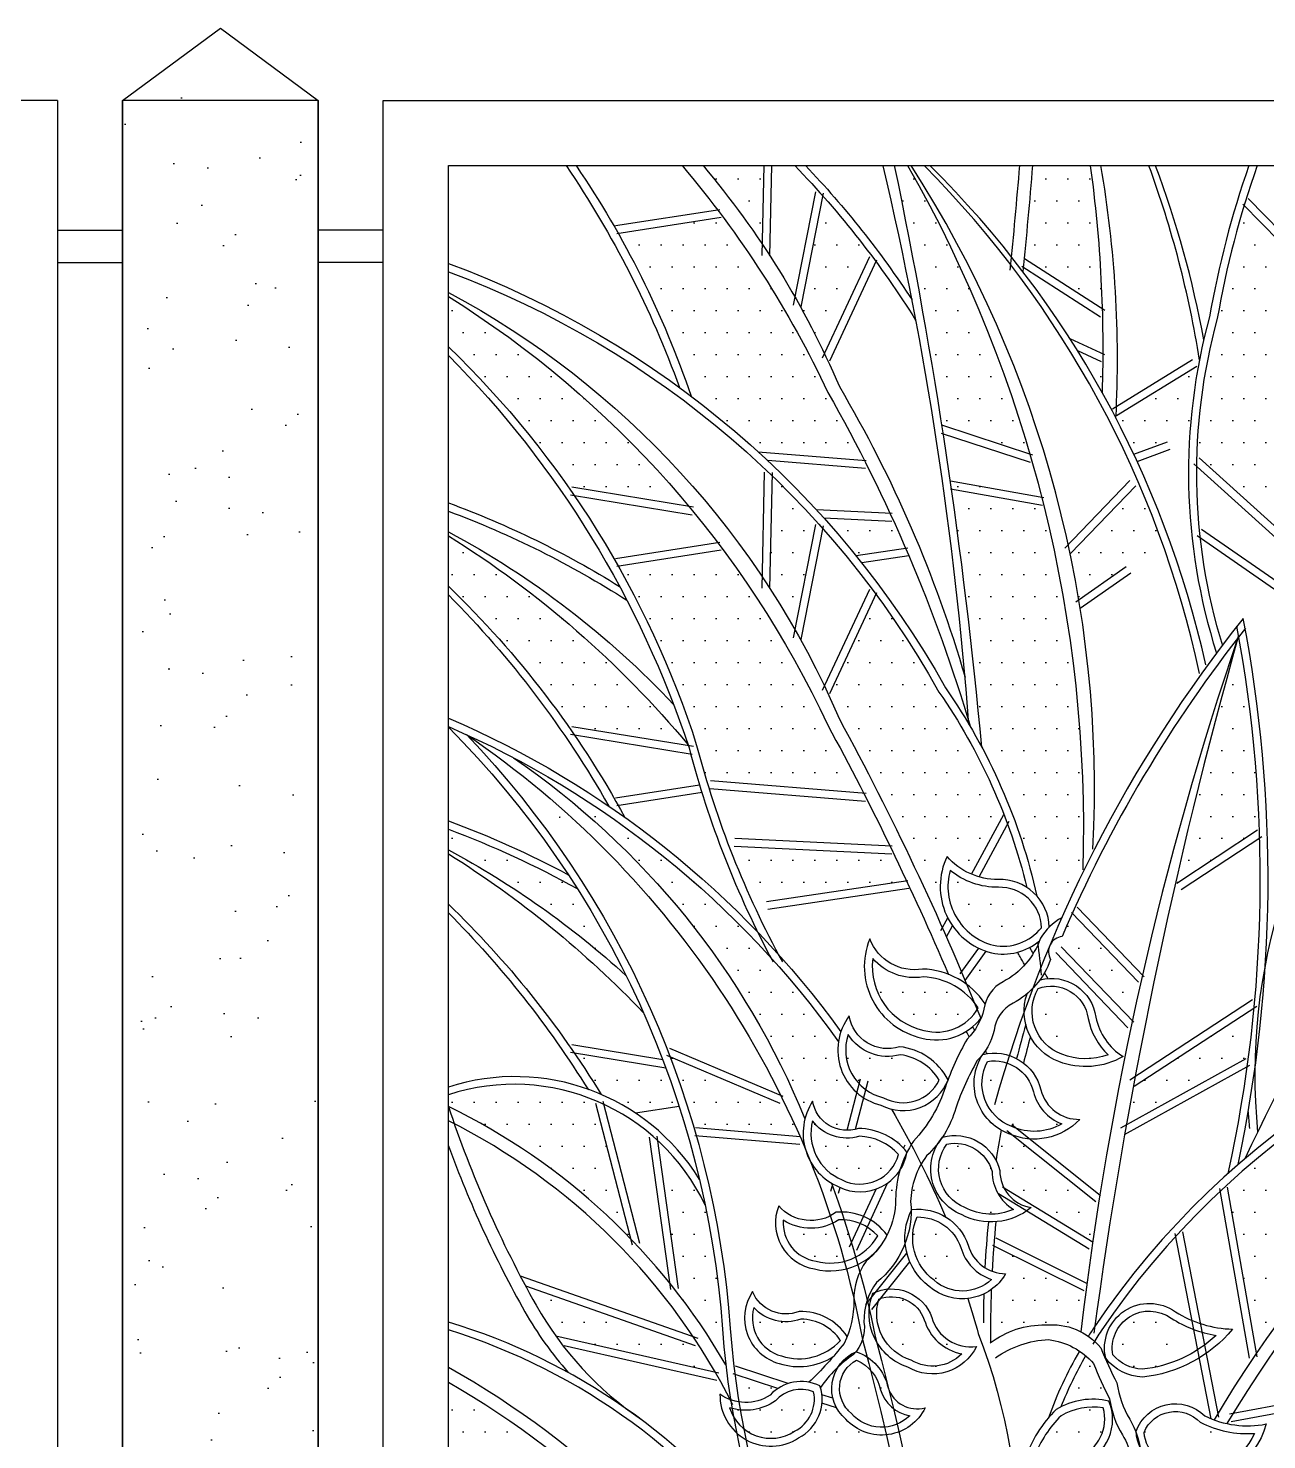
# Model space of a CAD drawing. Extents: x -6708 to 51378, y -17661 to 34250.
# Drawn here: x 31771 to 32721, y -16546 to -15462 of the extents above; entities that cross this region are included whole.
import ezdxf

# ---------------------------------------------------------------- set-up
doc = ezdxf.new("R2010")
doc.units = 0
doc.header["$LTSCALE"] = 5
doc.header["$MEASUREMENT"] = 0
doc.layers.get('0').update_dxf_attribs({"linetype": 'CONTINUOUS'})
for name, color, linetype in [('0-BCA', 33, 'CONTINUOUS'), ('0-HATCH', 8, 'CONTINUOUS'), ('1', 1, 'CONTINUOUS'), ('LEAF', 2, 'CONTINUOUS'), ('MET', 2, 'CONTINUOUS')]:
    doc.layers.add(name, color=color, linetype=linetype)
pattern_1 = [(0, (0, -13080.158), (8.4375, 16.875), [0, -16.875])]

msp = doc.modelspace()

# ---------------------------------------------------------------- hatches: boundary and pattern name
at = {"layer": '0-HATCH'}
h = msp.add_hatch(dxfattribs=at)
h.set_pattern_fill('AR-SAND', color=2, scale=50, style=0)
h.set_pattern_definition([(142.5, (59217.37, -13080.16), (3.14967, 96.34119), [0, -76, 0, -85, 0, -81.25]), (172.5, (59217.37, -13080.16), (-88.48884, 141.1073), [0, -41, 0, -68.5, 0, -26.25]), (212.5, (59278.87, -13080.16), (-155.7071, 0.28295), [0, -25, 0, -90, 0, -117.5]), (222.5, (59278.87, -13080.16), (-150.3063, 43.8838), [0, -12.5, 0, -59, 0, -67.5])])
h.paths.add_polyline_path([(31941.4, -17661.2), (31843.4, -17617.6), (31843.4, -15517.6), (31918.4, -15462.1), (31993.4, -15517.6), (31993.4, -17617.6), (31843.4, -17617.6)])
at = {"layer": 'LEAF'}
h = msp.add_hatch(dxfattribs=at)
h.set_pattern_fill('DOTS', color=2, scale=270, style=0)
h.set_pattern_definition(pattern_1)
edge = h.paths.add_edge_path()
edge.add_arc((32407.2, -16355.4), 42.9, 42.4347, 87.7573)
edge.add_arc((32399.2, -16281.4), 32.6, 216.1166, 287.2577, ccw=False)
edge.add_arc((32410.4, -16310.3), 38.8, 165.605, 247.4768)
edge.add_arc((32409.2, -16318.7), 30.6, 243.5251, 345.2523)
edge = h.paths.add_edge_path()
edge.add_arc((32434.7, -16291.2), 41.5, 31.3781, 82.4478)
edge.add_arc((32430.5, -16215.4), 35.9, 212.1859, 285.5371, ccw=False)
edge.add_arc((32435.8, -16246.4), 37.5, 161.5606, 257.0397)
edge.add_arc((32442.3, -16255.8), 31.1, 241.2384, 333.6474)
edge = h.paths.add_edge_path()
edge.add_arc((32455.4, -16244), 53.8, 33.8978, 87.578)
edge.add_arc((32451.1, -16148.1), 42.7, 221.2854, 278.9359, ccw=False)
edge.add_arc((32468.8, -16182.3), 50.2, 173.0921, 257.7815)
edge.add_arc((32467.9, -16195.7), 36.9, 254.6177, 330.3629)
edge = h.paths.add_edge_path()
edge.add_arc((32516.6, -16153.3), 31.8, 1.3562, 92.1256)
edge.add_arc((32514.9, -16063.8), 57.6, 230.757, 270.5639, ccw=False)
edge.add_arc((32523.5, -16120.9), 46.7, 164.5842, 255.2337)
edge.add_arc((32518.9, -16128.9), 37.9, 258.8615, 321.3503)
edge = h.paths.add_edge_path()
edge.add_arc((32556, -16225.9), 28.6, 7.5818, 110.6768, ccw=False)
edge.add_arc((32636.3, -16211.7), 53, 191.3468, 226.4304)
edge.add_arc((32582.4, -16201.6), 51.5, 248.9836, 289.6136, ccw=False)
edge.add_arc((32576.5, -16216.7), 35.3, 150.1777, 249.189, ccw=False)
edge = h.paths.add_edge_path()
edge.add_arc((32512.1, -16285.7), 31, 13.6108, 99.1965, ccw=False)
edge.add_arc((32577.2, -16269.6), 36, 194.1039, 248.4346)
edge.add_arc((32542.9, -16266.8), 41.9, 245.7438, 300.1079, ccw=False)
edge.add_arc((32538.1, -16272.1), 35.3, 151.2176, 249.4447, ccw=False)
edge = h.paths.add_edge_path()
edge.add_arc((32481.9, -16347.7), 29.8, 15.8061, 101.5558, ccw=False)
edge.add_arc((32544.8, -16339.4), 34.2, 180.282, 238.6534)
edge.add_arc((32509.8, -16330), 42.4, 241.5645, 294.0302, ccw=False)
edge.add_arc((32501.3, -16337.7), 31.8, 142.9301, 248.3543, ccw=False)
edge = h.paths.add_edge_path()
edge.add_arc((32453.8, -16409.2), 34.7, 18.9456, 91.3188, ccw=False)
edge.add_arc((32521.2, -16388.2), 35.9, 195.6588, 252.0736)
edge.add_arc((32487.7, -16398.9), 32.4, 228.2761, 313.6683, ccw=False)
edge.add_arc((32490.2, -16390.6), 40.5, 156.6453, 233.54, ccw=False)
h = msp.add_hatch(dxfattribs=at)
h.set_pattern_fill('DOTS', color=2, scale=270, style=0)
h.set_pattern_definition(pattern_1)
edge = h.paths.add_edge_path()
edge.add_arc((32364.1, -16533.2), 26.4, 68.8835, 138.5713)
edge.add_arc((32321.5, -16483), 39.9, 252.055, 304.8191, ccw=False)
edge.add_arc((32340.8, -16511.4), 33.1, 196.8514, 303.465)
edge.add_arc((32346.8, -16514.4), 27.4, 296.5563, 372.3117)
edge = h.paths.add_edge_path()
edge.add_arc((32394.1, -16513.3), 31.5, 11.2351, 66.5484, ccw=False)
edge.add_arc((32453.1, -16498.3), 29.5, 197.5881, 258.9562)
edge.add_arc((32425.9, -16504.8), 31.1, 221.4504, 313.865, ccw=False)
edge.add_arc((32418.3, -16506.3), 24.8, 118.2448, 230.5735, ccw=False)
edge = h.paths.add_edge_path()
edge.add_arc((32433.4, -16462.4), 26.8, 19.782, 110.9838, ccw=False)
edge.add_arc((32494.2, -16443.1), 37, 196.1986, 259.531)
edge.add_arc((32465, -16457.8), 31.2, 238.147, 316.0107, ccw=False)
edge.add_arc((32459.3, -16448.7), 37.2, 162.3712, 253.1445, ccw=False)
edge = h.paths.add_edge_path()
edge.add_arc((32395.1, -16413.9), 37.3, 41.7668, 93.2044)
edge.add_arc((32371.6, -16344.7), 38.5, 236.7425, 303.7634, ccw=False)
edge.add_arc((32379.9, -16379.2), 29.6, 175.6353, 261.4581)
edge.add_arc((32386.6, -16367.9), 42, 254.6677, 329.647)
edge = h.paths.add_edge_path()
edge.add_arc((32363.8, -16489.5), 36.5, 33.2517, 90.0682)
edge.add_arc((32352.4, -16421.2), 33.7, 222.7691, 289.6208, ccw=False)
edge.add_arc((32356.9, -16452), 30.3, 164.9851, 254.9151)
edge.add_arc((32362.4, -16440.1), 43.2, 252.0503, 317.5348)
h = msp.add_hatch(dxfattribs=at)
h.set_pattern_fill('DOTS', color=2, scale=270, style=0)
h.set_pattern_definition(pattern_1)
edge = h.paths.add_edge_path()
edge.add_arc((32657.6, -16969.9), 24.5, 71.5768, 160.3033)
edge.add_arc((32607.9, -16939.9), 34.4, 275.7529, 320.8708, ccw=False)
edge.add_arc((32631.8, -16961.3), 24.2, 212.2523, 298.1657)
edge.add_arc((32623.5, -16945.6), 41.9, 298.0731, 358.5435)
edge = h.paths.add_edge_path()
edge.add_arc((32690.4, -16920.7), 19.8, 26.1456, 133.9812, ccw=False)
edge.add_arc((32728.4, -16891.3), 29, 225.6729, 278.075)
edge.add_arc((32709, -16910.4), 25.4, 261.6893, 337.9388, ccw=False)
edge.add_arc((32708.8, -16903.4), 32.3, 185.3549, 263.8417, ccw=False)
edge = h.paths.add_edge_path()
edge.add_arc((32686.4, -16845.2), 18.5, 34.7628, 132.7768, ccw=False)
edge.add_arc((32724.3, -16816.7), 29, 218.2828, 292.3511)
edge.add_arc((32712.6, -16841.8), 22.8, 245.8707, 355.6218, ccw=False)
edge.add_arc((32711.9, -16825), 38.6, 189.9909, 257.211, ccw=False)
edge = h.paths.add_edge_path()
edge.add_arc((32656.3, -16897.1), 23.6, 77.867, 156.4098)
edge.add_arc((32599.8, -16877.5), 36.3, 289.1803, 343.7899, ccw=False)
edge.add_arc((32629.6, -16899.6), 21.6, 214.3541, 330.787)
edge.add_arc((32609.8, -16876), 51.5, 318.5729, 362.2749)
edge = h.paths.add_edge_path()
edge.add_arc((32648.2, -16837.2), 36.5, 84.292, 151.3415)
edge.add_arc((32560.2, -16797.5), 60.2, 302.3873, 338.3712, ccw=False)
edge.add_arc((32610.2, -16835.2), 22.1, 216.6058, 298.1262)
edge.add_arc((32606.7, -16810.6), 46.2, 287.5358, 372.1232)
edge = h.paths.add_edge_path()
edge.add_arc((32683.4, -16768.9), 18.2, 31.6944, 158.7938, ccw=False)
edge.add_arc((32729.3, -16741.8), 35.1, 209.9539, 288.287)
edge.add_arc((32708.3, -16764.7), 33.6, 243.2441, 342.116, ccw=False)
edge.add_arc((32706.4, -16756.5), 40.4, 188.1268, 250.9374, ccw=False)
edge = h.paths.add_edge_path()
edge.add_arc((32639.4, -16751.5), 24.5, 80.198, 160.4093)
edge.add_arc((32568.8, -16729.2), 49.6, 284.6699, 343.5005, ccw=False)
edge.add_arc((32603.4, -16762.9), 26.3, 212.9125, 304.51)
edge.add_arc((32600.4, -16742.4), 45.7, 292.9115, 379.2699)
edge = h.paths.add_edge_path()
edge.add_arc((32675.8, -16695.8), 26.1, 50.9417, 146.4228, ccw=False)
edge.add_arc((32723.8, -16617.8), 65.8, 241.3063, 276.7007)
edge.add_arc((32691.4, -16668.4), 42.8, 254.3449, 339.8674, ccw=False)
edge.add_arc((32688.4, -16675.9), 34.8, 189.0064, 255.7128, ccw=False)
edge = h.paths.add_edge_path()
edge.add_arc((32626.8, -16681.3), 25.9, 81.1666, 174.8095)
edge.add_arc((32539.2, -16660.7), 64.5, 302.039, 343.5829, ccw=False)
edge.add_arc((32588.7, -16679.9), 38.7, 246.6656, 293.4272)
edge.add_arc((32584.5, -16670.7), 48.7, 293.6978, 378.0338)
edge = h.paths.add_edge_path()
edge.add_arc((32666.4, -16629.9), 25.2, 63.4248, 148.4833, ccw=False)
edge.add_arc((32701, -16565.8), 47.6, 240.683, 296.8199)
edge.add_arc((32678.1, -16596.1), 46, 262.8804, 344.6489, ccw=False)
edge.add_arc((32670.8, -16615.7), 26, 182.014, 273.4981, ccw=False)
edge = h.paths.add_edge_path()
edge.add_arc((32605.8, -16608.2), 26.3, 71.4014, 171.2686)
edge.add_arc((32540.2, -16603.6), 39.6, 299.7351, 359.1111, ccw=False)
edge.add_arc((32579, -16595.3), 46.8, 245.8155, 275.6657)
edge.add_arc((32567.9, -16596.5), 48.1, 289.1317, 375.8481)
edge = h.paths.add_edge_path()
edge.add_arc((32588, -16568.7), 48.3, 80.7215, 120.5242)
edge.add_arc((32625.9, -16590), 88.6, 134.7962, 158.931)
edge.add_arc((32560.4, -16524.5), 37.8, 242.9832, 296.3684)
edge.add_arc((32566.7, -16529.8), 30.3, 290.0811, 376.8318)
edge = h.paths.add_edge_path()
edge.add_arc((32651.3, -16549.9), 26.1, 43.1749, 157.2066, ccw=False)
edge.add_arc((32706.6, -16460.8), 79.9, 243.0519, 273.8288)
edge.add_arc((32663, -16517.8), 54, 261.6878, 335.0862, ccw=False)
edge.add_arc((32664.1, -16535.2), 37.1, 187.1713, 256.0957, ccw=False)
edge = h.paths.add_edge_path()
edge.add_arc((32631.2, -16475.1), 28.4, 53.8953, 190.5436, ccw=False)
edge.add_arc((32697.7, -16374), 92.7, 237.5778, 260.5634)
edge.add_arc((32615.6, -16394.4), 97.5, 276.0003, 313.2797, ccw=False)
edge.add_arc((32627.4, -16459.9), 31.6, 220.3688, 267.0518, ccw=False)
at = {"layer": 'MET'}
h = msp.add_hatch(dxfattribs=at)
h.set_pattern_fill('DOTS', color=1, scale=270, style=0)
h.set_pattern_definition(pattern_1)
h.paths.add_polyline_path([(32334.3, -15628), (32335.6, -15567.6), (32288.8, -15567.6, -0.028256)])
h.paths.add_polyline_path([(32417.4, -15635.9, 0.020153), (32380.8, -15591), (32363.9, -15676.6, -0.014801), (32382, -15711.8)])
h = msp.add_hatch(dxfattribs=at)
h.set_pattern_fill('DOTS', color=1, scale=270, style=0)
h.set_pattern_definition(pattern_1)
h.paths.add_polyline_path([(32549, -15822.3), (32478.6, -15809.7, -0.013052), (32502.7, -16013.9, -0.067332), (32545, -16128.2, -0.174695), (32554.5, -16152.1, -0.066106), (32564.1, -16144.8, -0.009125), (32580.4, -16109.8, 0.070612)])
h.paths.add_polyline_path([(32446.1, -15567.6), (32435.8, -15567.6, -0.012859), (32472.1, -15766.9), (32539.9, -15789.1, 0.058646)])
h = msp.add_hatch(dxfattribs=at)
h.set_pattern_fill('DOTS', color=1, scale=270, style=0)
h.set_pattern_definition(pattern_1)
h.paths.add_polyline_path([(32586.3, -15567.6), (32541.9, -15567.6, -0.00456), (32535.4, -15639.2), (32595.4, -15677.7, 0.02686)])
h.paths.add_polyline_path([(32595.3, -15742, 0.005662), (32595.8, -15718.7), (32576.3, -15709.8, -0.012032)])
h = msp.add_hatch(dxfattribs=at)
h.set_pattern_fill('DOTS', color=1, scale=270, style=0)
h.set_pattern_definition(pattern_1)
h.paths.add_polyline_path([(32667.6, -15790.2), (32741.1, -15856.6, -0.020135), (32762.4, -15679.2, -0.007434), (32763.9, -15659.4), (32704, -15598.2, 0.031016), (32683.4, -15685, 0.059522)])
h = msp.add_hatch(dxfattribs=at)
h.set_pattern_fill('DOTS', color=1, scale=270, style=0)
h.set_pattern_definition(pattern_1)
h.paths.add_polyline_path([(32331.2, -15787.4), (32412.7, -15794.1, 0.0123), (32384.5, -15741.6, 0.050651), (32304.3, -15607.3), (32223.8, -15619.7, -0.046527), (32279.6, -15744.5, -0.023137)])
h.paths.add_polyline_path([(32381.5, -15838.1, -0.013133), (32406.2, -15867.1), (32444.3, -15861.4, 0.004671), (32435.1, -15840.7)])
h = msp.add_hatch(dxfattribs=at)
h.set_pattern_fill('DOTS', color=1, scale=270, style=0)
h.set_pattern_definition(pattern_1)
h.paths.add_polyline_path([(32093.4, -15668), (32093.4, -15706.7, -0.04806), (32185.2, -15814), (32278.1, -15829.3, 0.079678)])
h.paths.add_polyline_path([(32283.9, -16012.6, 0.009498), (32291.4, -16039.5), (32412.1, -16049.3, 0.006702), (32384.5, -15997, 0.050651), (32304.3, -15862.6), (32223.8, -15875, -0.051095)])
h.paths.add_polyline_path([(32308.6, -16089.9, 0.016347), (32327.3, -16134.2), (32445, -16116.6, 0.002576), (32435.3, -16096)])
h = msp.add_hatch(dxfattribs=at)
h.set_pattern_fill('DOTS', color=1, scale=270, style=0)
h.set_pattern_definition(pattern_1)
h.paths.add_polyline_path([(32605.8, -15759.6, -0.000494), (32605.7, -15761.3, -0.009971), (32619.4, -15789.1), (32662.4, -15773.2, -0.029213), (32669.1, -15720.6)])
h = msp.add_hatch(dxfattribs=at)
h.set_pattern_fill('DOTS', color=1, scale=270, style=0)
h.set_pattern_definition(pattern_1)
h.paths.add_polyline_path([(32340.1, -15892.2, -0.013837), (32359.4, -15923.9), (32375.8, -15840.7, 0.016904), (32342, -15805.8)])
h.paths.add_polyline_path([(32472.5, -16152.7), (32476.6, -16145, -0.236339), (32476.1, -16097.9, 0.113645), (32494.8, -16111.4), (32519.7, -16065.5, 0.059522), (32469.8, -15971.6, 0.031016), (32421.5, -15896.7), (32385.3, -15974.3, -0.007434), (32393.4, -15992.4, -0.020135)])
h.paths.add_polyline_path([(32489.9, -16193, -0.000382), (32491.2, -16196.1, -0.085613), (32505.2, -16210.9, -0.211809), (32519, -16194, 0.089028), (32535.7, -16180.9, 0.001039), (32532.1, -16174.9, 0.001437), (32530.2, -16171.3, -0.115598), (32510.2, -16171.9, -0.020679), (32506, -16170.6)])
h = msp.add_hatch(dxfattribs=at)
h.set_pattern_fill('DOTS', color=1, scale=270, style=0)
h.set_pattern_definition(pattern_1)
h.paths.add_polyline_path([(32570.5, -15865.8, -0.010073), (32577.1, -15900.8), (32640.8, -15856.3, 0.015375), (32622.9, -15811.1)])
h = msp.add_hatch(dxfattribs=at)
h.set_pattern_fill('DOTS', color=1, scale=270, style=0)
h.set_pattern_definition(pattern_1)
h.paths.add_polyline_path([(32185.2, -15997.7), (32277.6, -16012.9, 0.000262), (32277.4, -16012.1, 0.079323), (32093.4, -15851.7), (32093.4, -15890.4, -0.04806)])
h = msp.add_hatch(dxfattribs=at)
h.set_pattern_fill('DOTS', color=1, scale=270, style=0)
h.set_pattern_definition(pattern_1)
h.paths.add_polyline_path([(32699.9, -15929.2, 0.000266), (32699.2, -15930.1, 0.012522), (32651.1, -16119.1), (32715.7, -16076.4, 0.035264)])
h = msp.add_hatch(dxfattribs=at)
h.set_pattern_fill('DOTS', color=1, scale=270, style=0)
h.set_pattern_definition(pattern_1)
h.paths.add_polyline_path([(32263.5, -16251.7, -0.019491), (32281.8, -16306.1), (32363.3, -16313, 0.008993), (32352.4, -16289.4)])
h.paths.add_polyline_path([(32143.3, -16022.1, -0.146878), (32367, -16299.2, -0.082965), (32372.9, -16285.7, 0.368074), (32399.3, -16308), (32406.9, -16279, -0.25418), (32392.7, -16240, 0.116693)])
h.paths.add_polyline_path([(32436.6, -16361.1, -0.069145), (32439.9, -16338.7, -0.093982), (32430.4, -16348.5), (32417.4, -16376.9, -0.09996), (32430, -16388.4, 0.115857)])
h.paths.add_polyline_path([(32450.9, -16345.8, 0.070049), (32448.1, -16362.7, -0.022195), (32448.5, -16368.9, -0.0826), (32461.8, -16369.3, 0.009056)])
h = msp.add_hatch(dxfattribs=at)
h.set_pattern_fill('DOTS', color=1, scale=270, style=0)
h.set_pattern_definition(pattern_1)
h.paths.add_polyline_path([(32229.8, -16189.4, 0.026278), (32192.2, -16122.5, 0.037889), (32093.4, -16076.9), (32093.4, -16092.8, -0.062663)])
h.paths.add_polyline_path([(32190, -16248.7, -0.012858), (32210.6, -16280.5, -0.045024), (32236.9, -16294.8), (32270.5, -16289.6, 0.010614), (32260.3, -16260.3)])
h = msp.add_hatch(dxfattribs=at)
h.set_pattern_fill('DOTS', color=1, scale=270, style=0)
h.set_pattern_definition(pattern_1)
h.paths.add_polyline_path([(32618.2, -16224, -0.00277), (32624.4, -16195.7), (32572.2, -16141.5, 0.004609), (32564.4, -16159.2, 0.139817), (32558.4, -16161.7)])
h = msp.add_hatch(dxfattribs=at)
h.set_pattern_fill('DOTS', color=1, scale=270, style=0)
h.set_pattern_definition(pattern_1)
h.paths.add_polyline_path([(32804.2, -16547.7, 0.015604), (32844.7, -16503.5), (32691.4, -16532, 0.000296), (32690.8, -16533.1, 0.102783), (32720.9, -16533.4, -0.111165), (32708.6, -16556.7)])
h.paths.add_polyline_path([(32811.4, -16371.3, 0.010349), (32784, -16402.4), (32924.5, -16396.3, 0.010066), (32944.8, -16363.3)])
h.paths.add_polyline_path([(32974.3, -16309, 0.031871), (33022.2, -16196.5, 0.053262), (32854.2, -16327.3)])
h = msp.add_hatch(dxfattribs=at)
h.set_pattern_fill('DOTS', color=1, scale=270, style=0)
h.set_pattern_definition(pattern_1)
h.paths.add_polyline_path([(32707.4, -16251.7, 0.009034), (32711.7, -16214), (32618.9, -16274.6, 0.001898), (32613.6, -16303.7)])
h = msp.add_hatch(dxfattribs=at)
h.set_pattern_fill('DOTS', color=1, scale=270, style=0)
h.set_pattern_definition(pattern_1)
h.paths.add_polyline_path([(32874.3, -16295, -0.005638), (32891.4, -16280), (32895.7, -16224.3, 0.008916), (32874.8, -16232.6)])
h.paths.add_polyline_path([(32713.6, -16478.8, -0.025381), (32775.2, -16397.3), (32760, -16294.9, 0.035018), (32691, -16349.8)])
h = msp.add_hatch(dxfattribs=at)
h.set_pattern_fill('DOTS', color=1, scale=270, style=0)
h.set_pattern_definition(pattern_1)
h.paths.add_polyline_path([(32298.1, -16493.7, 0.011269), (32286.7, -16474.8), (32152.8, -16427.7, 0.004849), (32160.8, -16442.3, 0.026856), (32175.9, -16466)])
h.paths.add_polyline_path([(32270.6, -16434.6, -0.03218), (32306.3, -16487.9, -0.010433), (32303.7, -16460.6, 0.03293), (32290.4, -16365.4, 0.095283), (32254.1, -16316)])
h.paths.add_polyline_path([(32232.9, -16390.9), (32205.6, -16285, 0.178368), (32093.4, -16280.7), (32093.4, -16289.6, -0.087067)])
h = msp.add_hatch(dxfattribs=at)
h.set_pattern_fill('DOTS', color=1, scale=270, style=0)
h.set_pattern_definition(pattern_1)
h.paths.add_polyline_path([(32551.6, -16457.4, -0.143846), (32578.7, -16462.5, -0.002967), (32582.5, -16431.7), (32511.9, -16396.7, 0.00581), (32510.6, -16416.2, 0.08905), (32521, -16418.1, -0.107789), (32510, -16430.2, 0.012105), (32509.5, -16471, -0.167276)])
h.paths.add_polyline_path([(32526.1, -16311.7, -0.01521), (32523.4, -16310.6, -0.039796), (32517.5, -16307.8, 0.007004), (32513.6, -16331, -0.058752), (32516.6, -16338.8, 0.123248), (32519.7, -16352.2), (32587.8, -16393.7, -0.002798), (32592.2, -16364.7)])
h = msp.add_hatch(dxfattribs=at)
h.set_pattern_fill('DOTS', color=1, scale=270, style=0)
h.set_pattern_definition(pattern_1)
h.paths.add_polyline_path([(32619.7, -16650.2, -0.001097), (32621.8, -16645.9, -0.005939), (32631.5, -16624.1, 0.044288), (32624.2, -16608.8, -0.003625), (32622, -16596.3, -0.324126), (32584.9, -16647.8, -0.198244), (32546.2, -16636.7, 0.361189), (32573.8, -16603.8, -0.501947), (32619.2, -16578.9, -0.000323), (32619, -16577.7, 0.156949), (32610.7, -16542.1, -0.101274), (32600.8, -16514.1, -0.03088), (32588.5, -16487, 0.039107), (32582.4, -16481, 0.036089), (32563.4, -16520.3, -0.176208), (32600.3, -16515.8, -0.424854), (32579.5, -16563.8, -0.17978), (32549.2, -16566.8, 0.041284), (32542.5, -16616.2, 0.127883), (32568.8, -16711.2, 0.188197), (32595.1, -16677.8, -0.318704)])
h = msp.add_hatch(dxfattribs=at)
h.set_pattern_fill('DOTS', color=1, scale=270, style=0)
h.set_pattern_definition(pattern_1)
h.paths.add_polyline_path([(32473, -16845.1), (32478.2, -16850.7, 0.028069), (32443.1, -16605.3), (32334.3, -16595.6, 0.111187)])
h.paths.add_polyline_path([(32398.4, -16529.7, -0.092086), (32391.3, -16521), (32380, -16517.3, -0.259894), (32362.1, -16544.1, -0.038094), (32356.9, -16547), (32435.8, -16570.2, 0.003299), (32429.4, -16541.7, -0.236624)])
h.paths.add_polyline_path([(32340.3, -16511.2, -0.060634), (32346.3, -16506.1), (32313.2, -16495.3, 0.008253), (32316.3, -16516.5, 0.187076)])
h = msp.add_hatch(dxfattribs=at)
h.set_pattern_fill('DOTS', color=1, scale=270, style=0)
h.set_pattern_definition(pattern_1)
h.paths.add_polyline_path([(32295.3, -16678.4, 0.099038), (32093.4, -16501.5), (32093.4, -16618.9, -0.023587), (32154, -16685.1)])
h.paths.add_polyline_path([(32334.5, -16774.5, -0.201809), (32281.1, -16802.3, -0.279095), (32242.1, -16784, 0.164509), (32275, -16758.6, -0.315427), (32342.9, -16749.6, -0.00052), (32343, -16749.4, 0.017344), (32317.6, -16709.3), (32199.1, -16743.7, -0.021153), (32242.9, -16811.3, 0.054369), (32269.1, -16846.4, 0.001844), (32269.4, -16845.2, -0.461655), (32331.6, -16824.9, -0.007468), (32331.8, -16810.2, -0.058651), (32333.1, -16781.3, -0.012704)])

# ---------------------------------------------------------------- linework, layer by layer
at = {"color": 3}
for p, q in [((31793.4, -15617, 0), (31843.4, -15617, 0)), ((32043.4, -15617, 0), (31993.4, -15617, 0)), ((31793.4, -15642, 0), (31843.4, -15642, 0)), ((32043.4, -15642, 0), (31993.4, -15642, 0))]:
    msp.add_line(p, q, dxfattribs=at)
at = {"layer": '0-BCA', "color": 3}
for p, q in [((31793.4, -15517.6), (31433.7, -15517.6)), ((31793.4, -15517.6, 0), (31793.4, -17517.6, 0)), ((32043.4, -17117.6, 0), (32043.4, -15517.6, 0)), ((32043.4, -15517.6, 0), (33176.5, -15517.6, 0)), ((31793.4, -15567.6, 0), (31793.4, -17467.6, 0)), ((32093.4, -17067.6), (32093.4, -15567.6, 0)), ((32093.4, -15567.6, 0), (33126.5, -15567.6, 0))]:
    msp.add_line(p, q, dxfattribs=at)
at = {"layer": '0-BCA'}
for p, q in [((31843.4, -15517.6, 0), (31843.4, -17617.6, 0)), ((31993.4, -15517.6, 0), (31843.4, -15517.6, 0)), ((31993.4, -17617.6, 0), (31993.4, -15517.6, 0))]:
    msp.add_line(p, q, dxfattribs=at)
at = {"layer": '0-BCA', "elevation": 0}
msp.add_lwpolyline([(31843.4, -17617.6), (31843.4, -15517.6), (31918.4, -15462.1), (31993.4, -15517.6), (31993.4, -17617.6)], dxfattribs=at)
at = {"layer": '1'}
for p, q in [((32334.1, -15636.6), (32335.6, -15567.6)), ((32340.1, -15636.7), (32341.6, -15567.6)), ((32358.1, -15674.7), (32375.3, -15587.6)), ((32364, -15675.9), (32381.2, -15588.7)), ((32762.8, -15658.2), (32702.9, -15597.1)), ((32767.1, -15654), (32707.1, -15592.9)), ((32301.8, -15601.6), (32221.7, -15613.9)), ((32302.7, -15607.5), (32222.6, -15619.9)), ((32380.5, -15715), (32416.7, -15637.3)), ((32386, -15717.5), (32422.2, -15639.9)), ((32597.1, -15678.8, 0), (32535.4, -15639.2, 0)), ((32593.9, -15683.8, 0), (32533.5, -15645.1, 0)), ((32597.1, -15712.7, 0), (32570.4, -15700.5, 0)), ((32594.5, -15718.1, 0), (32576.3, -15709.8, 0)), ((32603.1, -15754.2, 0), (32664.4, -15716.4, 0)), ((32606.2, -15759.3, 0), (32667.6, -15721.5, 0)), ((32540, -15795.4, 0), (32471.8, -15773.1, 0)), ((32541.8, -15789.7, 0), (32472.1, -15766.9, 0)), ((32619.4, -15789.1, 0), (32645.1, -15779.6, 0)), ((32414, -15794.2), (32331.2, -15787.4)), ((32413.5, -15800.1), (32338.4, -15794)), ((32622, -15794.6, 0), (32647.2, -15785.2, 0)), ((32742.8, -15858.2), (32669.5, -15791.9)), ((32334.1, -15891.9), (32336, -15802.9)), ((32340.1, -15892.1), (32342, -15803)), ((32738.8, -15862.6), (32665.5, -15796.4)), ((32281.5, -15829.8), (32188.1, -15814.5)), ((32550.3, -15822.6, 0), (32478.6, -15809.7, 0)), ((32549.2, -15828.5, 0), (32478.6, -15815.8, 0)), ((32566.5, -15861.2, 0), (32616.4, -15809.2, 0)), ((32570.9, -15865.4, 0), (32620.8, -15813.3, 0)), ((32280.5, -15835.8), (32187.1, -15820.4)), ((32433.9, -15834.6), (32375.8, -15831.8)), ((32433.6, -15840.6), (32381.5, -15838.1)), ((32358.1, -15930), (32375.3, -15842.9)), ((32364, -15931.2), (32381.2, -15844.1)), ((32740, -15894.5), (32671.4, -15846.8)), ((32301.8, -15856.9), (32221.7, -15869.3)), ((32736.6, -15899.4), (32668, -15851.7)), ((32302.7, -15862.8), (32222.6, -15875.2)), ((32445.9, -15861.1), (32406.2, -15867.1)), ((32446.8, -15867.1), (32410.6, -15872.5)), ((32574.8, -15902.4, 0), (32613.6, -15875.3, 0)), ((32578.3, -15907.3, 0), (32617.1, -15880.2, 0)), ((32380.5, -15970.3), (32416.7, -15892.7)), ((32386, -15972.8), (32422.2, -15895.2)), ((32281.5, -16013.5), (32188.1, -15998.2)), ((32280.5, -16019.5), (32187.1, -16004.1)), ((32286.2, -16043), (32221.7, -16053)), ((32414, -16049.5), (32294.6, -16039.8)), ((32288, -16048.8), (32222.6, -16058.9)), ((32413.5, -16055.5), (32294.1, -16045.8)), ((32494.8, -16111.4), (32519.7, -16065.5)), ((32500.6, -16113.4), (32523.7, -16070.7)), ((32433.9, -16090), (32313.1, -16084.1)), ((32652.4, -16118.2, 0), (32714.2, -16077.5, 0)), ((32655.7, -16123.2, 0), (32717.5, -16082.5, 0)), ((32433.6, -16096), (32312.8, -16090.1)), ((32445.9, -16116.5), (32337.5, -16132.7)), ((32446.8, -16122.4), (32338.4, -16138.6)), ((32623, -16194.3, 0), (32571.5, -16140.7, 0)), ((32627.4, -16190.1, 0), (32575.8, -16136.6, 0)), ((32471.4, -16154.7), (32476.6, -16145)), ((32475.5, -16159.6), (32480.2, -16151)), ((32486.1, -16188), (32500.4, -16168.2)), ((32489.9, -16193), (32506, -16170.6)), ((32614.9, -16229.3, 0), (32559.4, -16171.5, 0)), ((32619.3, -16225.1, 0), (32563.7, -16167.3, 0)), ((32616.3, -16269.2, 0), (32710.4, -16207.6, 0)), ((32619.6, -16274.2, 0), (32713.7, -16212.7, 0)), ((32260.3, -16260.3), (32187.1, -16248.2)), ((32257.9, -16253.8), (32188.1, -16242.3)), ((32350.3, -16282, 0), (32263.2, -16245.1, 0)), ((32348, -16287.5, 0), (32260.9, -16250.6, 0)), ((32609.4, -16306.1, 0), (32705.5, -16252.8, 0)), ((32612.3, -16311.3, 0), (32708.4, -16258, 0)), ((32206.2, -16287.1, 0), (32234.3, -16396, 0)), ((32212, -16285.6, 0), (32240.1, -16394.5, 0)), ((32270.5, -16289.6), (32236.9, -16294.8)), ((32593.8, -16358.3, 0), (32525.8, -16303.8, 0)), ((32264, -16430.2, 0), (32247.7, -16313.3, 0)), ((32269.9, -16429.4, 0), (32253.6, -16312.5, 0)), ((32363.2, -16319, 0), (32282.5, -16312.2, 0)), ((32363.7, -16313.1, 0), (32283, -16306.2, 0)), ((32590.1, -16363, 0), (32522, -16308.4, 0)), ((32585.2, -16399.1, 0), (32515.5, -16356.7, 0)), ((32588.3, -16394, 0), (32518.7, -16351.6, 0)), ((32708.2, -16482.9, 0), (32685.4, -16352.7, 0)), ((32714.1, -16481.9, 0), (32691.3, -16351.7, 0)), ((32583.9, -16425.7, 0), (32513.7, -16390.9, 0)), ((32678.7, -16529.4, 0), (32651.1, -16387.2, 0)), ((32684.6, -16528.2, 0), (32657, -16386, 0)), ((32581.2, -16431.1, 0), (32511.1, -16396.3, 0)), ((32285, -16467.9, 0), (32148.6, -16419.9, 0)), ((32283, -16473.5, 0), (32152.8, -16427.7, 0)), ((32300.8, -16494.3, 0), (32175.9, -16466, 0)), ((32299.4, -16500.1, 0), (32182.2, -16473.5, 0)), ((32346.3, -16506.1, 0), (32311.9, -16494.8, 0)), ((32354.1, -16502.4, 0), (32313.8, -16489.1, 0)), ((32692.9, -16525.7, 0), (32847.2, -16496.9, 0)), ((32694, -16531.6, 0), (32848.3, -16502.8, 0)), ((32388.5, -16513.7, 0), (32380, -16510.9, 0)), ((32391.3, -16521, 0), (32380, -16517.3, 0))]:
    msp.add_line(p, q, dxfattribs=at)
at = {"layer": '1', "color": 1}
for p, q in [((32399.3, -16308, 0), (32409.7, -16268.6, 0)), ((32405.7, -16307.2, 0), (32415.5, -16270.1, 0)), ((32438.1, -16317.5, 0), (32438.5, -16316.7, 0)), ((32442.7, -16321.8, 0), (32443.9, -16319.2, 0)), ((32386.9, -16354.7, 0), (32388.4, -16349.2, 0)), ((32392.7, -16356.2, 0), (32393.9, -16351.9, 0)), ((32401.3, -16397.4, 0), (32421.7, -16353.1, 0)), ((32406.7, -16399.9, 0), (32430.4, -16348.5, 0)), ((32413.6, -16441.8, 0), (32445.2, -16402.2, 0)), ((32418.3, -16445.5, 0), (32447.5, -16408.9, 0))]:
    msp.add_line(p, q, dxfattribs=at)
at = {"layer": '1', "color": 1, "elevation": 0}
msp.add_lwpolyline([(32093.4, -15567.6), (33126.5, -15567.6), (33126.5, -17067.6), (32093.4, -17067.6)], close=True, dxfattribs=at)
at = {"layer": '1', "color": 1}
for points in [[(32183.7, -15567.6, -0.062235), (32270.8, -15738)], [(32191.4, -15567.6, -0.067407), (32279.6, -15744.5)], [(32272.7, -15567.6, -0.067075), (32384.5, -15741.6, -0.05785), (32494, -15998.5)], [(32288.8, -15567.6, -0.074781), (32393.4, -15737.1, -0.062226), (32489.9, -15960.3)], [(32359.2, -15567.6, -0.052671), (32452.2, -15686.6)], [(32367.5, -15567.6, -0.045454), (32449.2, -15670.7)], [(32707.7, -15567.6, 0.041406), (32677.5, -15683.6, 0.144965), (32682.8, -15941.7)], [(32714.1, -15567.6, 0.042239), (32683.4, -15685, 0.142691), (32687.3, -15935.8)], [(32093.4, -15642.7, -0.178456), (32474.9, -15968.4, -0.096899), (32545, -16128.2, -0.096899)], [(32093.4, -15649.1, -0.177765), (32469.8, -15971.6, -0.092459), (32537.3, -16121.6)], [(32093.4, -15664.9, -0.170667), (32393.4, -15992.4, -0.028624), (32501.9, -16222)], [(32093.4, -15668, -0.144811), (32384.5, -15997, -0.024063), (32477.1, -16188.3)], [(32093.4, -15706.7, -0.124211), (32283.9, -16012.6, 0.060983), (32349.7, -16178.8)], [(32093.4, -15713.3, -0.116043), (32278.1, -16014.5, 0.059542), (32342.5, -16178.8)], [(32093.4, -15826.4, -0.05056), (32224.8, -15890.6, -0.05056)], [(32093.4, -15832.8, -0.053412), (32230.4, -15901.2, -0.053412)], [(32093.4, -15848.6, -0.081994), (32266.4, -15981.5, -0.081994)], [(32093.4, -15851.7, -0.079323), (32277.4, -16012.1, -0.079323)], [(32093.4, -15890.4, -0.076189), (32228.8, -16067.8, -0.076189)], [(32093.4, -15897, -0.066253), (32216.4, -16059.1, -0.066253)], [(32093.4, -16070.5, -0.034826), (32185.4, -16111.9, -0.034826)], [(32093.4, -16076.9, -0.037889), (32192.2, -16122.5, -0.037889)], [(32093.4, -16092.8, -0.062663), (32229.8, -16189.4, -0.062663)], [(32093.4, -16095.8, -0.062646), (32243.2, -16217.9, -0.062646)], [(32093.4, -16134.5, -0.063803), (32210.6, -16280.5, -0.063803)], [(32093.4, -16141.1, -0.056319), (32200.8, -16277, -0.056319)], [(32545.4, -16163.8, -0.014072), (32548.3, -16188.9)]]:
    msp.add_lwpolyline(points, format="xyb", dxfattribs=at)
at = {"layer": '1', "color": 1, "elevation": 0}
for points in [[(33129.2, -15726.6, 0.137961), (32824.2, -15968.7, 0.208179), (32714.4, -16309.4)], [(33127.3, -15760.4, 0.125359), (32897.7, -15998.2, 0.043296), (32704.6, -16329.8)], [(32093.4, -15991.6, -0.135368), (32394.6, -16232.3, -0.135368)], [(32093.4, -15998.1, -0.136266), (32392.7, -16240, -0.136266)], [(32093.4, -15998.6, -0.179286), (32303.7, -16460.6, 0.165243), (32468.5, -16849.1)], [(32107.3, -16004.3, -0.174426), (32309.7, -16460.2, 0.165242), (32473, -16845.1)], [(32107.3, -16004.3, -0.1994), (32411.2, -16468.6, -0.068629), (32486.2, -17067.6)], [(32143.3, -16022.1, -0.146878), (32367, -16299.2)], [(32554.5, -16152.1, 0.414967), (32515.3, -16115.5, -0.218355), (32476.1, -16097.9, 0.473511), (32510.2, -16171.9, 0.226882), (32546.9, -16162.6, 0.226882)], [(32564.1, -16144.8, 0.125344), (32547.7, -16160.5, -0.1907), (32519, -16194, 0.252134), (32504.4, -16215, -0.139232), (32491.4, -16238, 0.045981), (32474.9, -16274.5, -0.111), (32450.2, -16316.4, 0.144561), (32436.6, -16361.1, -0.22353), (32414, -16408.3, 0.165363), (32404.5, -16438.8, -0.118044), (32397, -16471.5, -0.037668), (32370, -16501.4)], [(32564.4, -16159.2, 0.539757), (32555.5, -16176.9, -0.1907), (32526.7, -16210.4, 0.252134), (32512.2, -16231.4, -0.139232), (32499.2, -16254.5, 0.045981), (32482.7, -16291, -0.140758), (32460.3, -16327.6, 0.155026), (32448.1, -16362.7, -0.256829), (32421.8, -16424.8, 0.165363), (32412.3, -16455.3, -0.232015), (32404.3, -16480.1, 0.096099), (32378.9, -16505.4, 0.096099)], [(32505.2, -16210.9, 0.242831), (32457.3, -16184.2, -0.358992), (32416.7, -16161.1, 0.464995), (32456.7, -16237.2, 0.308457), (32502.4, -16221.3, 0.308457)], [(32535.7, -16180.9, 0.001039), (32532.1, -16174.9, 0.001437), (32530.2, -16171.3, 0.001437)], [(32542.4, -16172.6, 0.000437), (32540.9, -16170.1, 0.000975), (32539.6, -16167.6, 0.000975)], [(33032.8, -16183.9, 0.214516), (32589.3, -16458.7, 0.007589), (32584.2, -16466.5, 0.007589)], [(32547.5, -16192.4, -0.446759), (32590.2, -16221.1, 0.203971), (32611.1, -16251.4, -0.225979), (32561.8, -16255.3, -0.405502), (32537.5, -16203.2, -0.405502)], [(32553.4, -16191.4, 0.000738), (32550.9, -16187.1)], [(33024, -16191.2, 0.210495), (32594.3, -16462, 0.009874), (32587.8, -16472.1, 0.009874)], [(33009, -16193.2, 0.118379), (32680.9, -16530.2, 0.118379)], [(33022.2, -16196.5, 0.119547), (32690.8, -16533.1)], [(32093.4, -16289.6, 0.048703), (32160.8, -16442.3, 0.115508), (32241.5, -16530, 2.030008)], [(32433.4, -16291.7, -0.031934), (32474.9, -16374.4, -0.031934)], [(32707.1, -16293.9, 0.006961), (32708.1, -16306.5)], [(32093.4, -16320, 0.040385), (32152.1, -16447.2, 0.052907), (32185.4, -16493.8)], [(32387.3, -16348.6, -0.039082), (32420.9, -16466.3, -0.068594), (32496.2, -17067.7)], [(32399.4, -16466.2, 0.260156), (32362.6, -16447, -0.410248), (32326.8, -16431.8, 0.512348), (32347.3, -16487, 0.222218), (32388.7, -16481.7, 0.452913)], [(32394.4, -16469.5, 0.253116), (32363.8, -16453, -0.30026), (32327.7, -16444.1, 0.413856), (32349, -16481.2, 0.293768), (32394.2, -16469.3, 0.293768)], [(32491.9, -16437.1, -0.009761), (32500, -16464, -0.208179), (32485.6, -16821.7)], [(32509.1, -16471.2, -0.168907), (32551.6, -16457.4, -0.249457), (32594.1, -16474.9, 0.03088), (32606.4, -16501.9, 0.100136), (32616.2, -16529.6, -0.158377), (32624.6, -16565.6, 0.008948), (32629.8, -16596.7, -0.100671), (32642.4, -16632.6, -0.062282), (32644.6, -16661.9, 0.120989), (32652, -16693.9, -0.052555), (32655.3, -16718.3, 0.089477), (32661.9, -16762.1, 0.022272), (32663.1, -16790.4, -0.097925), (32667.3, -16823.6, -0.050393), (32671.7, -16855.6, -0.112896), (32673.8, -16885.6, 0.1518), (32672.8, -16922.3, -0.192061), (32674.3, -16975.1, -16.256874)], [(32513.1, -16482.6, -0.14309), (32554, -16468.6, -0.184664), (32588.5, -16487, 0.03088), (32600.8, -16514.1, 0.100136), (32610.6, -16541.8, -0.158377), (32619, -16577.7, 0.008948), (32624.2, -16608.8, -0.100671), (32636.8, -16644.8, -0.062282), (32639, -16674, 0.120989), (32646.4, -16706, -0.052555), (32649.7, -16730.5, 0.089477), (32656.3, -16774.2, 0.022272), (32657.5, -16802.5, -0.097925), (32661.7, -16835.7, -0.050393), (32666.1, -16867.7, -0.209993), (32665.8, -16893.5, 0.197948), (32667.2, -16934.4, -0.229576), (32668.6, -16976, -16.256874)], [(32577.6, -16477.4, 0.045842), (32553.9, -16528.6)], [(32582.4, -16481, 0.036089), (32563.4, -16520.3)], [(32343, -16749.4, 0.130713), (32093.4, -16501.5)], [(32378.5, -16504.2, 0.332028), (32340.3, -16511.2, -0.311183), (32301.8, -16510.6, 0.601436), (32362.1, -16544.1, 0.370087), (32378.5, -16504.2, 1.078008)], [(32373.6, -16508.6, 0.313802), (32344.3, -16515.7, -0.234383), (32309.2, -16520.9, 0.501929), (32359.1, -16538.9, 0.343134), (32373.6, -16508.6, 0.343134)]]:
    msp.add_lwpolyline(points, format="xyb", dxfattribs=at)
for points in [[(32548.5, -16152.5, 0.418152), (32515.5, -16121.5, -0.175458), (32478.4, -16108.5, 0.417538), (32511.6, -16166, 0.279623)], [(32500, -16214, 0.238603), (32457.7, -16190.3, -0.256991), (32419, -16176.2, 0.38732), (32458.2, -16231.3, 0.343085)], [(32545.9, -16199.2, -0.482854), (32584.3, -16222.1, 0.154289), (32599.7, -16250.1, -0.179163), (32564, -16249.6, -0.461066)], [(32476.8, -16269.2, 0.251803), (32439.6, -16243.9, -0.458485), (32401, -16220.2, 0.537347), (32425.2, -16288.7, 0.446147)], [(32470.1, -16269.5, 0.226597), (32440.2, -16250, -0.33145), (32400.2, -16234.5, 0.442508), (32427.3, -16283, 0.426582)], [(32503.4, -16249.7, -0.414303), (32548.1, -16277, 0.350219), (32577.9, -16299.6, -0.319457), (32523.4, -16310.6, -0.476626)], [(32507.2, -16255.1, -0.391824), (32542.3, -16278.4, 0.241606), (32564, -16303.1, -0.24176), (32525.7, -16305.1, -0.456924)], [(32445.3, -16324.8, 0.223258), (32408, -16306.5, -0.465813), (32372.9, -16285.7, 0.46848), (32393.1, -16351.5, 0.501171)], [(32438.8, -16326.5, 0.200376), (32408.8, -16312.5, -0.320781), (32372.8, -16300.6, 0.373248), (32395.6, -16346.1, 0.475515)], [(32472.6, -16313.2, -0.418208), (32516.6, -16338.8, 0.375782), (32540.5, -16367.3, -0.303142), (32487.1, -16372.7, -0.511006)], [(32476, -16318.5, -0.39265), (32510.6, -16339.6, 0.260347), (32527, -16368.7, -0.23301), (32489.6, -16367.2, -0.495449)], [(32430, -16388.4, 0.265182), (32390.9, -16370.9, -0.39236), (32346.9, -16365.9, 0.481), (32374.3, -16414.3, 0.361947)], [(32449.1, -16368.8, -0.353852), (32492.3, -16396.1, 0.336315), (32521, -16418.1, -0.473401), (32462.4, -16427.8, -0.369671)], [(32422.9, -16389.1, 0.228285), (32393, -16376.7, -0.301065), (32350.4, -16376.9, 0.393018), (32375.5, -16408.4, 0.339354)], [(32453, -16374.5, -0.326721), (32486.6, -16397.9, 0.251251), (32510.1, -16422.4, -0.39085), (32466.1, -16423.1, -0.3487)], [(32419.1, -16433, -0.448313), (32464.3, -16451.6, 0.375465), (32498.6, -16473.8, -0.441065), (32446, -16489.8, -0.431955)], [(32423.8, -16437.5, -0.420371), (32458.6, -16453.4, 0.283595), (32487.4, -16479.5, -0.353449), (32448.5, -16484.3, -0.418172)], [(32597.8, -16483, -0.693512), (32651.3, -16447.3, 0.134591), (32695.2, -16460.6, -0.196581), (32626, -16497.4, -0.220919)], [(32603.3, -16480.3, -0.678632), (32648, -16452.2, 0.100632), (32682.5, -16465.4, -0.164112), (32625.8, -16491.4, -0.206557)], [(32406.4, -16477.9, -0.263581), (32430.8, -16505.6, 0.398737), (32459.3, -16520.9, -0.531899), (32398.4, -16529.7, -0.558843)], [(32406.6, -16484.4, -0.246148), (32425, -16507.2, 0.274357), (32447.4, -16527.2, -0.426612), (32402.6, -16525.4, -0.53355)], [(32600.3, -16515.8, 0.196169), (32559.8, -16522.3, 0.121333), (32535.9, -16560.8, 0.267544), (32579.5, -16563.8, 0.424854)], [(32595.8, -16521, 0.175439), (32563.5, -16527.1, 0.105699), (32543.2, -16558.1, 0.237244), (32577.2, -16558.3, 0.397699)], [(32621.1, -16539, -0.548134), (32673.9, -16527.2, 0.16447), (32720.9, -16533.4, -0.381849), (32654, -16577.1, -0.322068)], [(32627.2, -16539.8, -0.543135), (32670.3, -16532.1, 0.135102), (32711.9, -16540.6, -0.331679), (32655.2, -16571.2, -0.310147)]]:
    msp.add_lwpolyline(points, format="xyb", close=True, dxfattribs=at)
at = {"layer": '1', "color": 1}
for centre, radius, start, end in [((29707.6, -16203.7, 0), 2792.9, 4.256, 13.1642), ((28580.1, -16373.4, 0), 3939, 5.2359, 11.8042), ((31552, -16076.8, 0), 1028.9, 358.26, 29.6615), ((31705.3, -16046.2, 0), 883.9, 357.0203, 32.7874), ((31896.7, -16124.4), 791, 12.1935, 44.7421), ((31915.6, -16120.1), 777.7, 12.5759, 45.2653), ((28615.9, -15247.6, 0), 3929, 354.1528, 355.3289), ((28615.9, -15247.6, 0), 3939, 354.1528, 355.3408), ((31566.9, -15707.8, 0), 1028.9, 358.0924, 7.8292), ((31722.9, -15716.7, 0), 883.9, 357.1065, 9.7131), ((31888.5, -15840.5, 0), 791, 8.9956, 20.1807), ((31908, -15841.1, 0), 777.7, 10.3508, 20.588), ((33530.3, -16573.4, 0), 1057, 141.478, 164.356), ((33530.3, -16573.4, 0), 1051, 141.7439, 156.7895), ((31665.4, -16114.8, 0), 1051, 347.568, 10.6235), ((31665.4, -16114.8, 0), 1057, 348.0114, 10.8894), ((35178.9, -16770.7, 0), 2618.4, 161.2328, 173.2415), ((36447.9, -16985.2, 0), 3894.3, 164.2529, 172.3031), ((32179.1, -16068.1, 0), 0.5, 90, 180), ((31618.5, -16711.9, 0), 1001.6, 28.6833, 28.8592), ((33343.5, -16458.4, 0), 839.6, 163.9825, 165.8364), ((31618.5, -16711.9, 0), 995.6, 28.5391, 28.8152), ((33350.5, -16461.1, 0), 841.1, 164.4856, 165.9135), ((31618.5, -16711.9, 0), 1001.6, 27.5252, 27.6707), ((31618.5, -16711.9, 0), 995.6, 27.4777, 27.5107), ((32144.6, -16433.2, 0), 166.4, 31.754, 107.9259), ((32143.7, -16435.2, 0), 162.5, 25.4214, 108.0406), ((31874.7, -16738, 0), 498.8, 30.0893, 63.9987), ((31874.3, -16738.3, 0), 489.4, 26.6701, 63.4071), ((33343.5, -16458.4, 0), 839.6, 169.6676, 171.2728), ((33343.5, -16458.4, 0), 839.6, 174.5247, 176.93), ((33350.5, -16461.1, 0), 841.1, 174.3439, 176.9422), ((33343.5, -16458.4, 0), 839.6, 178.31, 179.8112), ((33350.5, -16461.1, 0), 841.1, 177.8996, 180.6737), ((31954.5, -16913.7, 0), 479.1, 36.8858, 73.1536), ((31950.2, -16919.9, 0), 480.6, 34.8349, 72.6703), ((31752.3, -17094.7, 0), 694.3, 30.8447, 60.5747)]:
    msp.add_arc(centre, radius, start, end, dxfattribs=at)

doc.saveas('drawing.dxf')
